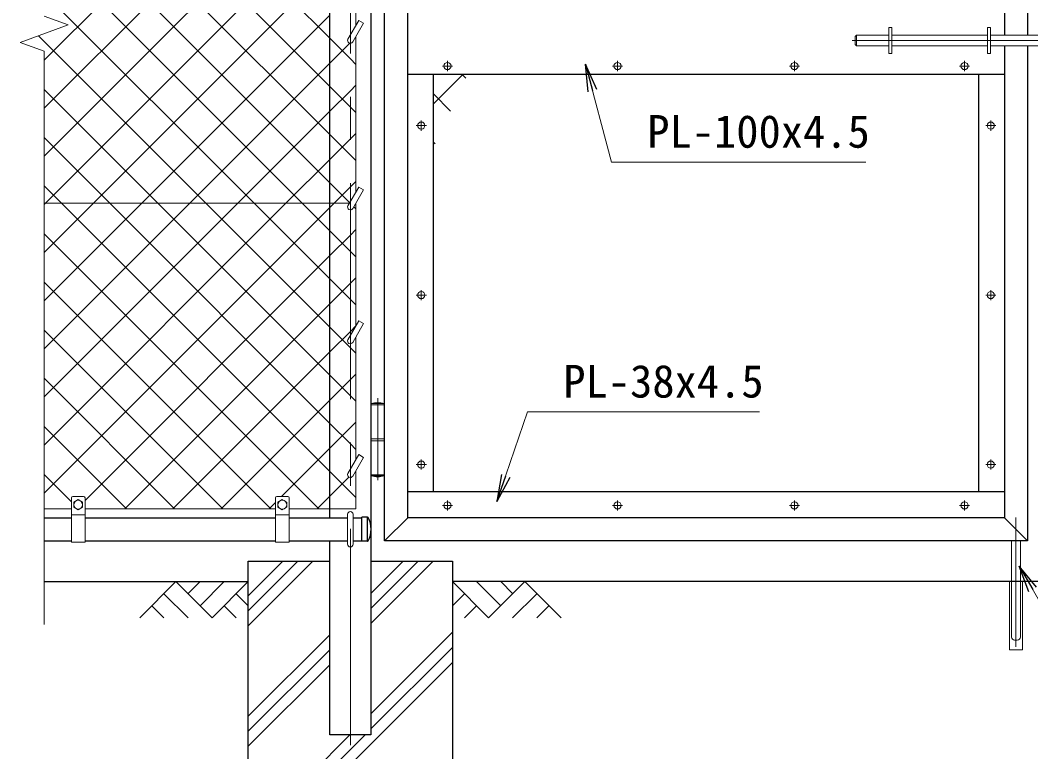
# Model space of a CAD drawing. Units: millimetres, scale not verified. Extents: x -4200 to 4200, y -2970 to 2970.
# Drawn here: x -243 to 1242, y -818 to 256 of the extents above; entities that cross this region are included whole.
import ezdxf
from ezdxf.enums import TextEntityAlignment as Align

# ---------------------------------------------------------------- set-up
doc = ezdxf.new("R2010")
doc.units = ezdxf.units.MM
doc.header["$LTSCALE"] = 10
doc.linetypes.add('USER1', pattern=[50.8, 31.75, -6.35, 6.35, -6.35])
for name, color, linetype, lineweight in [('0-0_D-STR1', 1, 'Continuous', 25), ('0-1_D-DCR-HCH', 7, 'Continuous', 13), ('0-2_D-STR2', 7, 'Continuous', 13), ('0-3_D-STR3', 3, 'Continuous', 13), ('0-4_D-BMK', 2, 'USER1', 13), ('0-5_D-STR4', 7, 'Continuous', 25), ('0-6_D-BGD', 7, 'Continuous', 25), ('0-7_D-STR-TXT', 7, 'Continuous', 13), ('0-8_D-STR-DIM', 7, 'Continuous', 13)]:
    doc.layers.add(name, color=color, linetype=linetype, lineweight=lineweight)
doc.layers.add('0-9_0', color=7, linetype='Continuous')
doc.styles.add('ＭＳ ゴシック', font='')
doc.styles.get('ＭＳ ゴシック').set_extended_font_data('MS Gothic')

# ---------------------------------------------------------------- blocks, each defined once
blk = doc.blocks.new('_Open')
at = {"layer": '0-9_0'}
blk.add_line((-10, 1.667), (0, 0), dxfattribs=at)
blk.add_lwpolyline([(-10, -1.667), (0, 0), (-10, 0)], dxfattribs=at)

msp = doc.modelspace()

# ---------------------------------------------------------------- linework, layer by layer
at = {"layer": '0-0_D-STR1'}
for p, q in [((292.56, -508.41), (292.56, 961.59)), ((1237.56, 961.59), (1237.56, 234.59)), ((212.06, -474.41), (212.06, 927.59)), ((326.56, -474.41), (326.56, 927.59)), ((1203.56, 927.59), (1203.56, 234.59)), ((1203.56, 218.59), (1203.56, -474.41)), ((1237.56, 218.59), (1237.56, -508.41)), ((1203.56, 176.59), (326.56, 176.59)), ((364.56, -436.41), (364.56, 176.59)), ((1165.56, 176.59), (1165.56, -436.41)), ((1203.56, -436.41), (326.56, -436.41)), ((-207.69, -474.41), (-167.69, -474.41)), ((-147.69, -474.41), (132.31, -474.41)), ((152.31, -474.41), (238.31, -474.41)), ((246.31, -474.41), (259.31, -474.41)), ((267.64, -473.91), (259.31, -473.91)), ((259.31, -508.91), (259.31, -473.91)), ((267.31, -508.91), (267.31, -473.91)), ((326.56, -474.41), (292.56, -508.41)), ((1203.56, -474.41), (326.56, -474.41)), ((1203.56, -474.41), (1237.56, -508.41)), ((-207.69, -508.41), (-167.69, -508.41)), ((-147.69, -508.41), (132.31, -508.41)), ((152.31, -508.41), (238.31, -508.41)), ((246.31, -508.41), (259.31, -508.41)), ((267.64, -508.91), (259.31, -508.91)), ((1237.56, -508.41), (292.56, -508.41))]:
    msp.add_line(p, q, dxfattribs=at)
msp.add_lwpolyline([(272.56, 977.59), (272.56, -793.41), (212.06, -793.41), (212.06, -508.41)], dxfattribs=at)
for centre, radius, start, end in [((267.64, -474.91), 1, 32.29827, 90), ((237.09, -491.41), 35.72, 331.52136, 28.47864), ((267.64, -507.91), 1, 270, 327.70173)]:
    msp.add_arc(centre, radius, start, end, dxfattribs=at)
at = {"layer": '0-1_D-DCR-HCH'}
for p, q in [((92.31, -633.5), (187.41, -538.41)), ((92.31, -611.4), (165.31, -538.41)), ((92.31, -589.31), (143.21, -538.41)), ((272.56, -630.03), (364.18, -538.41)), ((272.56, -607.93), (342.09, -538.41)), ((272.56, -585.83), (319.99, -538.41)), ((-14.11, -568.41), (-67.32, -621.62)), ((-14.11, -568.41), (39.1, -621.62)), ((3.53, -586.24), (21.36, -568.41)), ((21.36, -603.88), (56.84, -568.41)), ((39.1, -621.62), (92.31, -568.41)), ((445.52, -621.62), (392.31, -568.41)), ((463.26, -603.88), (427.79, -568.41)), ((498.74, -568.41), (445.52, -621.62)), ((481, -586.14), (463.26, -568.41)), ((498.74, -568.41), (551.95, -621.62)), ((-31.85, -586.14), (3.79, -621.62)), ((74.57, -586.14), (92.31, -603.8)), ((410.05, -586.14), (392.31, -603.8)), ((516.47, -586.14), (480.84, -621.62)), ((-49.59, -603.88), (-31.77, -621.62)), ((56.84, -603.88), (74.66, -621.62)), ((427.79, -603.88), (409.97, -621.62)), ((534.21, -603.88), (516.39, -621.62)), ((92.31, -766.08), (212.06, -646.33)), ((272.56, -762.61), (392.31, -642.86)), ((272.56, -784.71), (392.31, -664.96)), ((92.31, -788.18), (212.06, -668.43)), ((92.31, -987.06), (392.31, -687.06)), ((92.31, -810.28), (212.06, -690.53)), ((92.31, -964.96), (263.86, -793.41)), ((92.31, -942.86), (241.77, -793.41))]:
    msp.add_line(p, q, dxfattribs=at)
at = {"layer": '0-2_D-STR2'}
for p, q in [((-207.69, 197.87), (72.04, 477.59)), ((-207.69, 127.16), (142.75, 477.59)), ((212.06, 88.43), (-177.11, 477.59)), ((212.06, 159.14), (-106.4, 477.59)), ((212.06, 229.85), (-35.69, 477.59)), ((-205.83, -12.41), (212.06, 405.49)), ((171.47, -12.41), (-207.69, 366.75)), ((-135.12, -12.41), (212.06, 334.78)), ((100.76, -12.41), (-207.69, 296.04)), ((-64.41, -12.41), (212.06, 264.07)), ((242.31, 199.6), (212.06, 229.85)), ((249.16, 230.45), (250.31, 231.61)), ((250.31, 191.6), (242.31, 199.6)), ((364.56, 133.72), (407.43, 176.59)), ((412.14, 171.19), (406.74, 176.59)), ((-40.66, -12.41), (-207.69, 154.62)), ((242.31, 128.89), (212.06, 159.14)), ((212.06, 122.64), (242.31, 152.89)), ((242.31, 152.89), (250.31, 160.89)), ((389.65, 122.97), (364.56, 148.06)), ((77.01, -12.41), (212.06, 122.64)), ((250.31, 120.89), (242.31, 128.89)), ((242.31, 82.18), (250.31, 90.18)), ((-111.37, -12.41), (-207.69, 83.91)), ((242.31, 58.18), (212.06, 88.43)), ((212.06, 51.93), (242.31, 82.18)), ((367.16, 74.74), (364.56, 77.35)), ((147.72, -12.41), (212.06, 51.93)), ((250.31, 50.18), (242.31, 58.18)), ((-207.69, -14.26), (-205.83, -12.41)), ((-207.69, -84.97), (-135.12, -12.41)), ((-207.69, -155.68), (-64.41, -12.41)), ((-207.69, -297.11), (77.01, -12.41)), ((-207.69, -367.82), (147.72, -12.41)), ((212.06, -335.84), (-111.37, -12.41)), ((212.06, -265.13), (-40.66, -12.41)), ((212.06, -123.71), (100.76, -12.41)), ((212.06, -53), (171.47, -12.41)), ((250.31, -20.54), (247.39, -17.61)), ((196.21, -461.41), (-207.69, -57.51)), ((242.31, -83.25), (212.06, -53)), ((250.31, -91.25), (242.31, -83.25)), ((125.5, -461.41), (-207.69, -128.22)), ((242.31, -153.96), (212.06, -123.71)), ((212.06, -160.2), (242.31, -129.95)), ((242.31, -129.95), (250.31, -121.95)), ((-89.15, -461.41), (212.06, -160.2)), ((250.31, -161.96), (242.31, -153.96)), ((242.31, -200.66), (250.31, -192.66)), ((54.79, -461.41), (-207.69, -198.93)), ((212.06, -230.91), (242.31, -200.66)), ((-18.44, -461.41), (212.06, -230.91)), ((242.31, -295.38), (212.06, -265.13)), ((-15.92, -461.41), (-207.69, -269.64)), ((250.31, -303.38), (242.31, -295.38)), ((-86.63, -461.41), (-207.69, -340.35)), ((242.31, -366.09), (212.06, -335.84)), ((250.31, -374.09), (242.31, -366.09)), ((-167.69, -451.06), (-207.69, -411.06)), ((122.99, -461.41), (132.31, -452.08))]:
    msp.add_line(p, q, dxfattribs=at)
for points in [[(-207.69, 56.45), (212.06, 476.2), (213.46, 477.59), (242.31, 506.45), (250.31, 514.45)], [(241.53, -11.76), (212.06, 17.71), (-207.69, 437.46)], [(250.31, -232.67), (242.31, -224.67), (212.06, -194.42), (30.05, -12.41), (-215.94, 233.59)], [(-207.69, -226.39), (6.3, -12.41), (212.06, 193.36), (241.41, 222.71)], [(-207.69, -438.53), (212.06, -18.78), (218.43, -12.41), (242.31, 11.47), (250.31, 19.47)], [(250.31, -444.8), (242.31, -436.8), (212.06, -406.55), (-182.08, -12.41), (-207.69, 13.2)], [(-147.69, -449.24), (212.06, -89.49), (242.31, -59.24), (250.31, -51.24)], [(52.28, -461.41), (212.06, -301.62), (242.31, -271.37), (250.31, -263.37)], [(140.99, -443.41), (212.06, -372.33), (242.31, -342.08), (250.31, -334.08)], [(193.7, -461.41), (212.06, -443.04), (240.27, -414.83)]]:
    msp.add_lwpolyline(points, dxfattribs=at)
at = {"layer": '0-3_D-STR3'}
for p, q in [((250.31, 248.45), (250.31, 477.45)), ((254.78, 256.18), (238.85, 228.59)), ((261.7, 252.18), (254.78, 256.18)), ((261.7, 252.18), (245.78, 224.59)), ((1033.56, 245.59), (1038.06, 245.59)), ((1033.56, 245.59), (1033.56, 207.59)), ((1038.06, 245.59), (1038.06, 207.59)), ((1178.56, 245.59), (1178.56, 207.59)), ((1178.56, 245.59), (1183.06, 245.59)), ((1183.06, 245.59), (1183.06, 207.59)), ((250.31, 3.45), (250.31, 232.45)), ((984.06, 232.59), (986.06, 234.59)), ((984.06, 232.59), (984.06, 220.59)), ((986.06, 234.59), (1033.56, 234.59)), ((986.06, 234.59), (986.06, 218.59)), ((1038.06, 234.59), (1178.56, 234.59)), ((1183.06, 234.59), (1301.06, 234.59)), ((984.06, 220.59), (986.06, 218.59)), ((986.06, 218.59), (1033.56, 218.59)), ((1038.06, 218.59), (1178.56, 218.59)), ((1183.06, 218.59), (1301.06, 218.59)), ((1033.56, 207.59), (1038.06, 207.59)), ((1178.56, 207.59), (1183.06, 207.59)), ((254.78, 11.18), (238.85, -16.41)), ((261.7, 7.18), (245.78, -20.41)), ((261.7, 7.18), (254.78, 11.18)), ((-207.69, -12.41), (241.16, -12.41)), ((250.31, -193.05), (250.31, -12.55)), ((254.78, -185.32), (238.85, -212.91)), ((261.7, -189.32), (245.78, -216.91)), ((261.7, -189.32), (254.78, -185.32)), ((250.31, -389.55), (250.31, -209.05)), ((272.56, -308.41), (292.56, -308.41)), ((272.56, -308.41), (272.56, -411.41)), ((273.06, -306.91), (273.06, -308.41)), ((292.06, -306.91), (273.06, -306.91)), ((292.06, -306.91), (292.06, -308.41)), ((292.56, -308.41), (292.56, -411.41)), ((272.56, -358.41), (292.56, -358.41)), ((272.56, -361.41), (292.56, -361.41)), ((254.78, -381.82), (238.85, -409.41)), ((261.7, -385.82), (245.78, -413.41)), ((261.7, -385.82), (254.78, -381.82)), ((250.31, -461.41), (250.31, -405.55)), ((272.56, -411.41), (292.56, -411.41)), ((273.06, -411.41), (273.06, -412.91)), ((273.06, -412.91), (292.06, -412.91)), ((292.06, -411.41), (292.06, -412.91)), ((-167.69, -510.41), (-167.69, -445.41)), ((-165.69, -443.41), (-149.69, -443.41)), ((-147.69, -510.41), (-147.69, -445.41)), ((132.31, -510.41), (132.31, -445.41)), ((134.31, -443.41), (150.31, -443.41)), ((152.31, -510.41), (152.31, -445.41)), ((-164.19, -459.15), (-164.19, -451.66)), ((-157.69, -462.91), (-164.19, -459.15)), ((-151.19, -459.15), (-157.69, -462.91)), ((-151.19, -459.15), (-151.19, -451.66)), ((135.81, -459.15), (135.81, -451.66)), ((142.31, -462.91), (135.81, -459.15)), ((148.81, -459.15), (142.31, -462.91)), ((148.81, -459.15), (148.81, -451.66)), ((-167.69, -461.41), (-207.69, -461.41)), ((-167.69, -470.41), (-147.69, -470.41)), ((132.31, -461.41), (-147.69, -461.41)), ((132.31, -470.41), (152.31, -470.41)), ((250.31, -461.41), (152.31, -461.41)), ((238.31, -513.41), (238.31, -469.41)), ((246.31, -513.41), (246.31, -469.41)), ((-167.69, -510.41), (-147.69, -510.41)), ((132.31, -510.41), (152.31, -510.41)), ((1214.06, -649.91), (1214.06, -508.41)), ((1227.06, -649.91), (1227.06, -508.41)), ((1211.01, -568.41), (1211.01, -668.41)), ((1230.11, -568.41), (1230.11, -668.41)), ((1218.56, -654.41), (1222.56, -654.41)), ((1230.11, -668.41), (1211.01, -668.41))]:
    msp.add_line(p, q, dxfattribs=at)
for points in [[(-151.19, -451.66), (-157.69, -447.91), (-164.19, -451.66)], [(148.81, -451.66), (142.31, -447.91), (135.81, -451.66)]]:
    msp.add_lwpolyline(points, dxfattribs=at)
for centre, radius in [((385.06, 189.09), 5.25), ((635.06, 189.09), 5.25), ((895.06, 189.09), 5.25), ((1145.06, 189.09), 5.25), ((346.56, 101.59), 5.25), ((1183.56, 101.59), 5.25), ((346.56, -147.41), 5.25), ((1183.56, -147.41), 5.25), ((346.56, -396.41), 5.25), ((1183.56, -396.41), 5.25), ((-157.69, -455.41), 6.49), ((142.31, -455.41), 6.49), ((385.06, -456.41), 5.25), ((635.06, -456.41), 5.25), ((895.06, -456.41), 5.25), ((1145.06, -456.41), 5.25)]:
    msp.add_circle(centre, radius, dxfattribs=at)
for centre, radius, start, end in [((242.31, 226.59), 4, 150, 330), ((242.31, -18.41), 4, 150, 330), ((242.31, -214.91), 4, 150, 330), ((282.56, -336.24), 30.83, 72.05475, 107.94525), ((242.31, -411.41), 4, 150, 330), ((282.56, -383.57), 30.83, 252.05475, 287.94525), ((-165.69, -445.41), 2, 90, 180), ((-149.69, -445.41), 2, 0, 90), ((134.31, -445.41), 2, 90, 180), ((150.31, -445.41), 2, 0, 90), ((242.31, -469.41), 4, 0, 180), ((242.31, -513.41), 4, 180, 0), ((1218.56, -649.91), 4.5, 180, 270), ((1222.56, -649.91), 4.5, 270, 0)]:
    msp.add_arc(centre, radius, start, end, dxfattribs=at)
at = {"layer": '0-4_D-BMK'}
for p, q in [((242.31, -808.41), (242.31, 1001.59)), ((979.96, 226.59), (1560.06, 226.59)), ((385.06, 196.53), (385.06, 181.65)), ((635.06, 196.53), (635.06, 181.65)), ((895.06, 196.53), (895.06, 181.65)), ((1145.06, 196.53), (1145.06, 181.65)), ((377.62, 189.09), (392.5, 189.09)), ((627.62, 189.09), (642.5, 189.09)), ((887.62, 189.09), (902.5, 189.09)), ((1137.62, 189.09), (1152.5, 189.09)), ((346.56, 109.03), (346.56, 94.15)), ((1183.56, 109.03), (1183.56, 94.15)), ((339.12, 101.59), (354, 101.59)), ((1176.12, 101.59), (1191, 101.59)), ((339.12, -147.41), (354, -147.41)), ((346.56, -139.97), (346.56, -154.85)), ((1176.12, -147.41), (1191, -147.41)), ((1183.56, -139.97), (1183.56, -154.85)), ((282.56, -298.7), (282.56, -419.13)), ((339.12, -396.41), (354, -396.41)), ((346.56, -388.97), (346.56, -403.85)), ((1176.12, -396.41), (1191, -396.41)), ((1183.56, -388.97), (1183.56, -403.85)), ((377.62, -456.41), (392.5, -456.41)), ((385.06, -448.97), (385.06, -463.85)), ((627.62, -456.41), (642.5, -456.41)), ((635.06, -448.97), (635.06, -463.85)), ((887.62, -456.41), (902.5, -456.41)), ((895.06, -448.97), (895.06, -463.85)), ((1137.62, -456.41), (1152.5, -456.41)), ((1145.06, -448.97), (1145.06, -463.85)), ((1220.56, -664.32), (1220.56, -474.32))]:
    msp.add_line(p, q, dxfattribs=at)
at = {"layer": '0-5_D-STR4'}
msp.add_line((92.31, -538.41), (212.06, -538.41), dxfattribs=at)
msp.add_lwpolyline([(272.56, -538.41), (392.31, -538.41), (392.31, -1138.41), (92.31, -1138.41), (92.31, -538.41)], dxfattribs=at)
at = {"layer": '0-6_D-BGD'}
for p, q in [((-207.69, -568.41), (92.31, -568.41)), ((2092.31, -568.41), (392.31, -568.41))]:
    msp.add_line(p, q, dxfattribs=at)
at = {"layer": '0-7_D-STR-TXT'}
for points in [[(999.75, 47.88), (626.24, 47.88), (588.63, 189.74)], [(843.86, -319.14), (502.83, -319.14), (458.29, -448.97)], [(1564.24, -709.39), (1319.92, -709.39), (1226.25, -547.15)]]:
    msp.add_lwpolyline(points, dxfattribs=at)
at = {"layer": '0-8_D-STR-DIM'}
for p, q in [((-172.45, 249.42), (-207.69, 262.25)), ((-242.93, 223.77), (-172.45, 249.42)), ((-207.69, 210.94), (-242.93, 223.77)), ((-207.69, -631.41), (-207.69, 210.94))]:
    msp.add_line(p, q, dxfattribs=at)

# ---------------------------------------------------------------- block references
at = {"layer": '0-7_D-STR-TXT', "xscale": 4, "yscale": 4}
for p, rotation in [((588.12, 191.68), 104.84646), ((457.64, -450.86), 251.06303), ((1225.25, -545.42), 120)]:
    msp.add_blockref('_Open', p, dxfattribs=dict(at, rotation=rotation))

# ---------------------------------------------------------------- texts
at = {"layer": '0-7_D-STR-TXT', "style": 'ＭＳ ゴシック'}
for s, p in [('PL-100x4.5', (678.69, 54.63)), ('PL-38x4.5', (555.28, -312.4))]:
    msp.add_text(s, height=48.09, dxfattribs=at).set_placement(p, align=Align.BOTTOM_LEFT)

doc.saveas('drawing.dxf')
